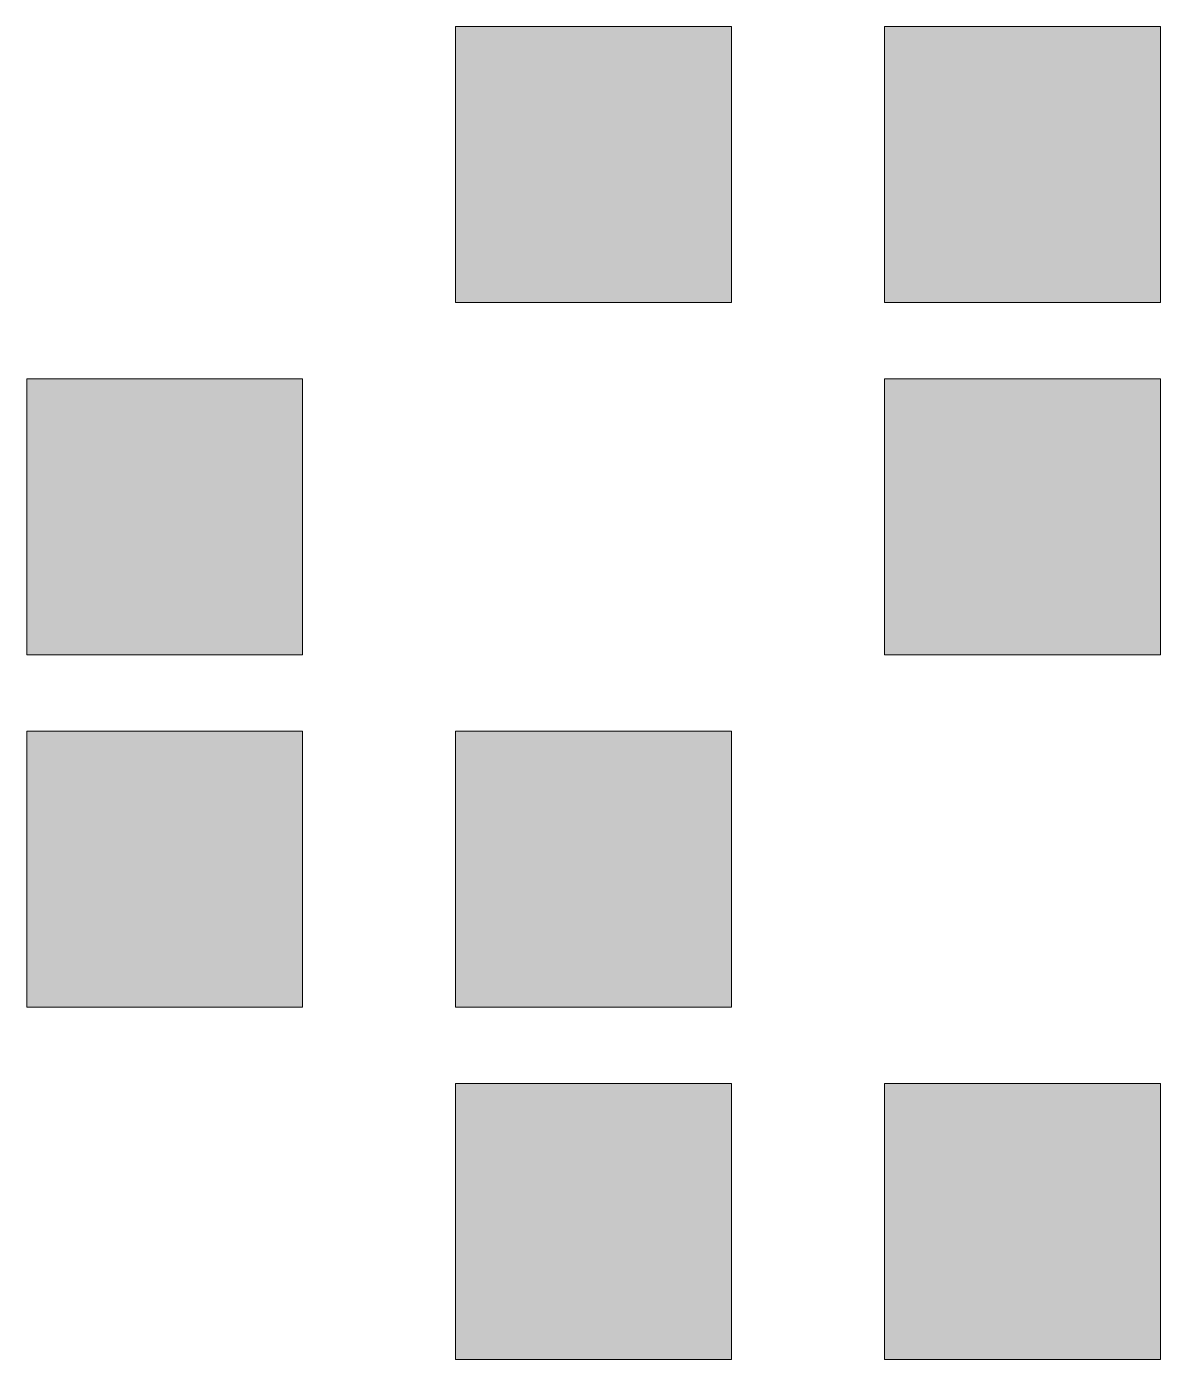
# Model space of a CAD drawing. Header units: inches. Extents: x 42 to 68.1, y -134.1 to -103.4.
import ezdxf

# ---------------------------------------------------------------- set-up
doc = ezdxf.new("R2010")
doc.units = ezdxf.units.IN
doc.header["$MEASUREMENT"] = 0
doc.layers.add('Design', color=7, linetype='Continuous')

msp = doc.modelspace()

# ---------------------------------------------------------------- hatches: boundary and pattern name
at = {"layer": 'Design', "true_color": 0xff0000}
h = msp.add_hatch(color=1, dxfattribs=at)
h.dxf.hatch_style = 2
h.paths.add_polyline_path([(58.208, -109.714), (51.858, -109.714), (51.858, -103.364), (58.208, -103.364)])
h = msp.add_hatch(color=1, dxfattribs=at)
h.dxf.hatch_style = 2
h.paths.add_polyline_path([(68.086, -109.714), (61.736, -109.714), (61.736, -103.364), (68.086, -103.364)])
h = msp.add_hatch(color=1, dxfattribs=at)
h.dxf.hatch_style = 2
h.paths.add_polyline_path([(48.331, -117.828), (41.981, -117.828), (41.981, -111.478), (48.331, -111.478)])
h = msp.add_hatch(color=1, dxfattribs=at)
h.dxf.hatch_style = 2
h.paths.add_polyline_path([(68.086, -117.828), (61.736, -117.828), (61.736, -111.478), (68.086, -111.478)])
h = msp.add_hatch(color=1, dxfattribs=at)
h.dxf.hatch_style = 2
h.paths.add_polyline_path([(48.331, -125.942), (41.981, -125.942), (41.981, -119.592), (48.331, -119.592)])
h = msp.add_hatch(color=1, dxfattribs=at)
h.dxf.hatch_style = 2
h.paths.add_polyline_path([(58.208, -125.942), (51.858, -125.942), (51.858, -119.592), (58.208, -119.592)])
h = msp.add_hatch(color=1, dxfattribs=at)
h.dxf.hatch_style = 2
h.paths.add_polyline_path([(58.208, -134.056), (51.858, -134.056), (51.858, -127.706), (58.208, -127.706)])
h = msp.add_hatch(color=1, dxfattribs=at)
h.dxf.hatch_style = 2
h.paths.add_polyline_path([(68.086, -134.056), (61.736, -134.056), (61.736, -127.706), (68.086, -127.706)])

# ---------------------------------------------------------------- linework, layer by layer
at = {"layer": 'Design', "lineweight": 0}
for points in [[(58.208, -109.714), (51.858, -109.714), (51.858, -103.364), (58.208, -103.364), (58.208, -109.714)], [(68.086, -109.714), (61.736, -109.714), (61.736, -103.364), (68.086, -103.364), (68.086, -109.714)], [(48.331, -117.828), (41.981, -117.828), (41.981, -111.478), (48.331, -111.478), (48.331, -117.828)], [(68.086, -117.828), (61.736, -117.828), (61.736, -111.478), (68.086, -111.478), (68.086, -117.828)], [(48.331, -125.942), (41.981, -125.942), (41.981, -119.592), (48.331, -119.592), (48.331, -125.942)], [(58.208, -125.942), (51.858, -125.942), (51.858, -119.592), (58.208, -119.592), (58.208, -125.942)], [(58.208, -134.056), (51.858, -134.056), (51.858, -127.706), (58.208, -127.706), (58.208, -134.056)], [(68.086, -134.056), (61.736, -134.056), (61.736, -127.706), (68.086, -127.706), (68.086, -134.056)]]:
    msp.add_lwpolyline(points, dxfattribs=at)

doc.saveas('drawing.dxf')
